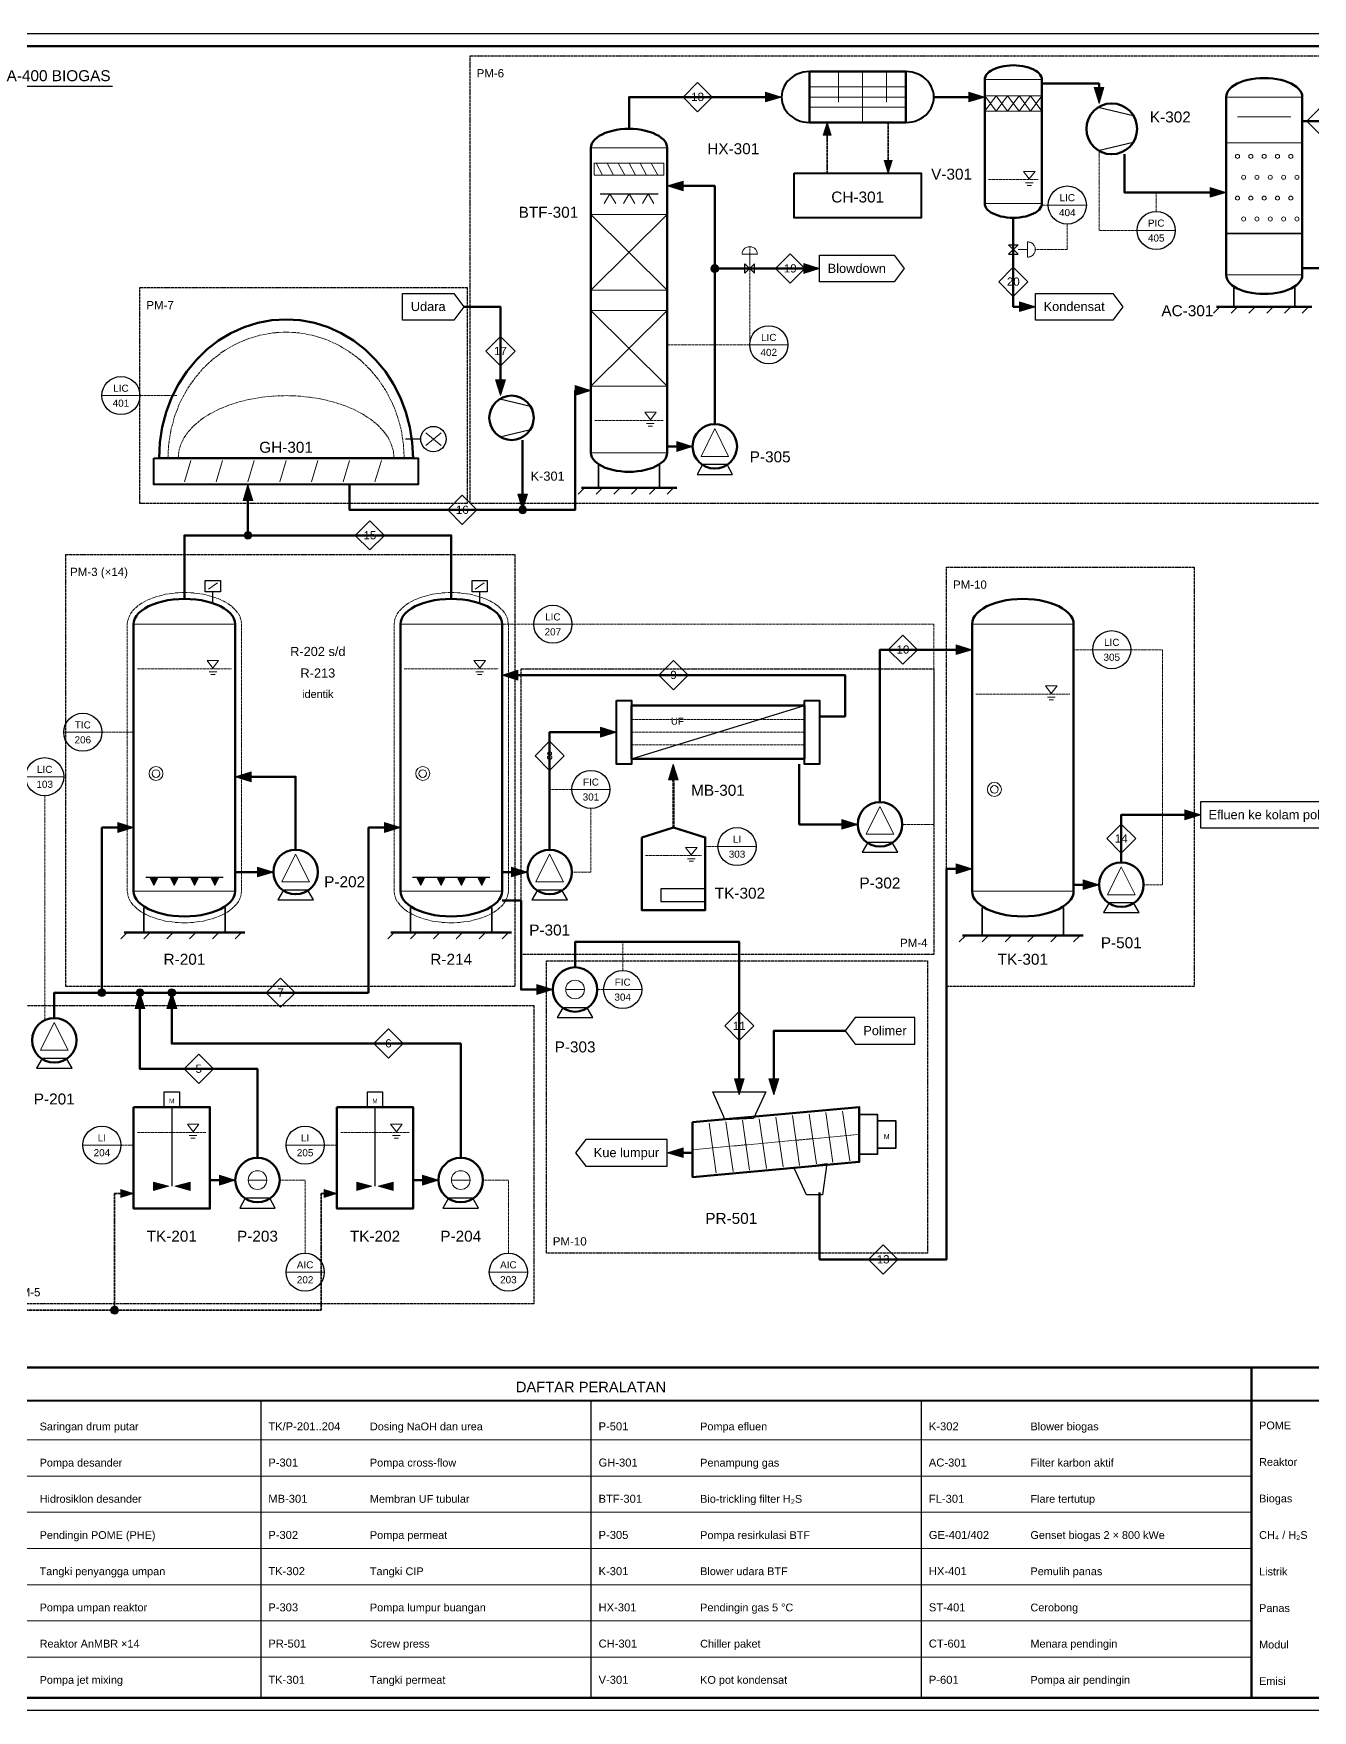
# Model space of a CAD drawing. Header units: millimetres. Extents: x 3 to 477, y 3 to 267.
# Drawn here: x 108.2 to 309.6, y 3 to 267 of the extents above; entities that cross this region are included whole.
import ezdxf
from ezdxf.enums import TextEntityAlignment as Align

# ---------------------------------------------------------------- set-up
doc = ezdxf.new("R2010")
doc.units = ezdxf.units.MM
doc.linetypes.add('DASHED', pattern=[1.524, 1.27, -0.254])
for name, color, linetype in [('PFD-BINGKAI', 7, 'Continuous'), ('PFD-INSTRUMEN', 7, 'Continuous'), ('PFD-PERALATAN', 7, 'Continuous'), ('PFD-PROSES', 7, 'Continuous'), ('PFD-SINYAL', 7, 'Continuous'), ('PFD-TABEL', 7, 'Continuous'), ('PFD-TEKS', 7, 'Continuous'), ('PFD-UTILITAS', 8, 'Continuous')]:
    doc.layers.add(name, color=color, linetype=linetype)
doc.styles.add('PFD', font='arial.ttf')

msp = doc.modelspace()

# ---------------------------------------------------------------- hatches: boundary and pattern name
at = {"layer": 'PFD-PERALATAN'}
for points in [[(126.55, 134.2), (127.85, 134.2), (127.2, 132.9)], [(129.75, 134.2), (131.05, 134.2), (130.4, 132.9)], [(132.95, 134.2), (134.25, 134.2), (133.6, 132.9)], [(136.15, 134.2), (137.45, 134.2), (136.8, 132.9)], [(168.55, 134.2), (169.85, 134.2), (169.2, 132.9)], [(171.75, 134.2), (173.05, 134.2), (172.4, 132.9)], [(174.95, 134.2), (176.25, 134.2), (175.6, 132.9)], [(178.15, 134.2), (179.45, 134.2), (178.8, 132.9)], [(127.12, 86.16), (129.52, 85.52), (127.12, 84.88)], [(132.88, 86.16), (130.48, 85.52), (132.88, 84.88)], [(159.12, 86.16), (161.52, 85.52), (159.12, 84.88)], [(164.88, 86.16), (162.48, 85.52), (164.88, 84.88)]]:
    msp.add_hatch(color=7, dxfattribs=at).paths.add_polyline_path(points)
at = {"layer": 'PFD-PROSES'}
for points in [[(226, 257), (223.5, 256.23), (223.5, 257.77)], [(258, 257), (255.5, 256.23), (255.5, 257.77)], [(276, 256), (275.23, 258.5), (276.77, 258.5)], [(208, 243), (210.5, 243.78), (210.5, 242.22)], [(296, 242), (293.5, 241.22), (293.5, 242.78)], [(232, 230), (229.5, 229.22), (229.5, 230.78)], [(266, 224), (263.5, 223.22), (263.5, 224.78)], [(181.75, 210), (180.97, 212.5), (182.53, 212.5)], [(196, 210.8), (193.5, 210.03), (193.5, 211.57)], [(212, 202), (209.5, 201.22), (209.5, 202.78)], [(142, 196), (142.78, 193.5), (141.22, 193.5)], [(185.25, 192), (184.47, 194.5), (186.03, 194.5)], [(256, 170), (253.5, 169.22), (253.5, 170.78)], [(182, 166), (184.5, 166.78), (184.5, 165.22)], [(200, 157), (197.5, 156.22), (197.5, 157.78)], [(140, 150), (142.5, 150.78), (142.5, 149.22)], [(208.96, 152), (209.74, 149.5), (208.2, 149.5)], [(124, 142), (121.5, 141.22), (121.5, 142.78)], [(166, 142), (163.5, 141.22), (163.5, 142.78)], [(238, 142.5), (235.5, 141.72), (235.5, 143.28)], [(292, 144), (289.5, 143.22), (289.5, 144.78)], [(146, 135), (143.5, 134.22), (143.5, 135.78)], [(186, 135), (183.5, 134.22), (183.5, 135.78)], [(256, 135.5), (253.5, 134.72), (253.5, 136.28)], [(276, 133), (273.5, 132.22), (273.5, 133.78)], [(190, 116.5), (187.5, 115.72), (187.5, 117.28)], [(125, 116), (125.78, 113.5), (124.22, 113.5)], [(130, 116), (130.78, 113.5), (129.22, 113.5)], [(219.36, 99.92), (218.59, 102.42), (220.14, 102.42)], [(224.8, 99.92), (224.03, 102.42), (225.58, 102.42)], [(208, 90.8), (210.5, 91.58), (210.5, 90.03)], [(140, 86.5), (137.5, 85.72), (137.5, 87.28)], [(172, 86.5), (169.5, 85.72), (169.5, 87.28)]]:
    msp.add_hatch(color=7, dxfattribs=at).paths.add_polyline_path(points)
h = msp.add_hatch(color=7, dxfattribs=at)
edge = h.paths.add_edge_path()
edge.add_arc((215.5, 230), 0.62, 0, 360)
h = msp.add_hatch(color=7, dxfattribs=at)
edge = h.paths.add_edge_path()
edge.add_arc((185.25, 192), 0.62, 0, 360)
h = msp.add_hatch(color=7, dxfattribs=at)
edge = h.paths.add_edge_path()
edge.add_arc((142, 188), 0.62, 0, 360)
h = msp.add_hatch(color=7, dxfattribs=at)
edge = h.paths.add_edge_path()
edge.add_arc((119, 116), 0.62, 0, 360)
h = msp.add_hatch(color=7, dxfattribs=at)
edge = h.paths.add_edge_path()
edge.add_arc((125, 116), 0.62, 0, 360)
h = msp.add_hatch(color=7, dxfattribs=at)
edge = h.paths.add_edge_path()
edge.add_arc((130, 116), 0.62, 0, 360)
h = msp.add_hatch(color=7, dxfattribs=at)
edge = h.paths.add_edge_path()
edge.add_arc((121, 66), 0.62, 0, 360)
at = {"layer": 'PFD-UTILITAS'}
for points in [[(233.2, 253), (233.82, 251), (232.57, 251)], [(242.8, 245), (242.18, 247), (243.43, 247)], [(124, 84.4), (122, 83.78), (122, 85.03)], [(156, 84.4), (154, 83.78), (154, 85.03)]]:
    msp.add_hatch(color=7, dxfattribs=at).paths.add_polyline_path(points)

# ---------------------------------------------------------------- linework, layer by layer
at = {"layer": 'PFD-BINGKAI', "linetype": 'Continuous', "lineweight": 30, "ltscale": 0.35}
msp.add_lwpolyline([(3, 267), (477, 267), (477, 3), (3, 3)], close=True, dxfattribs=at)
at = {"layer": 'PFD-BINGKAI', "linetype": 'Continuous', "lineweight": 70, "ltscale": 0.35}
msp.add_lwpolyline([(5, 265), (475, 265), (475, 5), (5, 5)], close=True, dxfattribs=at)
at = {"layer": 'PFD-BINGKAI', "linetype": 'DASHED', "lineweight": 30, "ltscale": 0.35}
for points in [[(177, 263.5), (311, 263.5), (311, 193), (177, 193)], [(125, 227), (176.5, 227), (176.5, 193), (125, 193)], [(113.3, 185), (184, 185), (184, 117), (113.3, 117)], [(252, 183), (291, 183), (291, 117), (252, 117)], [(185, 167), (250, 167), (250, 122), (185, 122)], [(189, 121), (249, 121), (249, 75), (189, 75)], [(104, 114), (187, 114), (187, 67), (104, 67)]]:
    msp.add_lwpolyline(points, close=True, dxfattribs=at)
at = {"layer": 'PFD-BINGKAI', "linetype": 'Continuous', "lineweight": 30, "ltscale": 0.35}
msp.add_lwpolyline([(104, 258.7), (120.67, 258.7)], dxfattribs=at)
at = {"layer": 'PFD-BINGKAI', "linetype": 'Continuous', "lineweight": 70, "ltscale": 0.35}
msp.add_lwpolyline([(5, 57), (475, 57)], dxfattribs=at)
at = {"layer": 'PFD-INSTRUMEN', "linetype": 'Continuous', "lineweight": 20, "ltscale": 0.35}
for points in [[(268, 240), (274, 240)], [(282, 236), (288, 236)], [(221, 218), (227, 218)], [(119, 210), (125, 210)], [(187, 174), (193, 174)], [(275, 170), (281, 170)], [(113, 157), (119, 157)], [(107, 150), (113, 150)], [(193, 148), (199, 148)], [(216, 139), (222, 139)], [(198, 116.5), (204, 116.5)], [(116, 92), (122, 92)], [(148, 92), (154, 92)], [(148, 72), (154, 72)], [(180, 72), (186, 72)]]:
    msp.add_lwpolyline(points, dxfattribs=at)
at = {"layer": 'PFD-INSTRUMEN', "lineweight": 30}
for centre in [(271, 240), (285, 236), (224, 218), (122, 210), (190, 174), (278, 170), (116, 157), (110, 150), (196, 148), (219, 139), (201, 116.5), (119, 92), (151, 92), (151, 72), (183, 72)]:
    msp.add_circle(centre, 3, dxfattribs=at)
at = {"layer": 'PFD-PERALATAN', "linetype": 'Continuous', "lineweight": 50, "ltscale": 0.35}
for points in [[(258, 259.75), (258.03, 260), (258.11, 260.25), (258.25, 260.49), (258.45, 260.73), (258.69, 260.95), (258.98, 261.15), (259.32, 261.34), (259.69, 261.51), (260.11, 261.66), (260.55, 261.78), (261.01, 261.87), (261.5, 261.94), (262, 261.99), (262.5, 262), (263, 261.99), (263.5, 261.94), (263.99, 261.87), (264.45, 261.78), (264.89, 261.66), (265.31, 261.51), (265.68, 261.34), (266.02, 261.15), (266.31, 260.95), (266.55, 260.73), (266.75, 260.49), (266.89, 260.25), (266.97, 260), (267, 259.75), (267, 240.25), (266.97, 240), (266.89, 239.75), (266.75, 239.51), (266.55, 239.27), (266.31, 239.05), (266.02, 238.85), (265.68, 238.66), (265.31, 238.49), (264.89, 238.34), (264.45, 238.22), (263.99, 238.13), (263.5, 238.06), (263, 238.01), (262.5, 238), (262, 238.01), (261.5, 238.06), (261.01, 238.13), (260.55, 238.22), (260.11, 238.34), (259.69, 238.49), (259.32, 238.66), (258.98, 238.85), (258.69, 239.05), (258.45, 239.27), (258.25, 239.51), (258.11, 239.75), (258.03, 240), (258, 240.25)], [(230.4, 261), (245.6, 261), (245.6, 253), (230.4, 253)], [(296, 257), (296.04, 257.34), (296.15, 257.67), (296.34, 257.99), (296.59, 258.3), (296.92, 258.6), (297.31, 258.87), (297.76, 259.12), (298.26, 259.35), (298.81, 259.54), (299.4, 259.7), (300.02, 259.83), (300.66, 259.92), (301.33, 259.98), (302, 260), (302.67, 259.98), (303.34, 259.92), (303.98, 259.83), (304.6, 259.7), (305.19, 259.54), (305.74, 259.35), (306.24, 259.12), (306.69, 258.87), (307.08, 258.6), (307.41, 258.3), (307.66, 257.99), (307.85, 257.67), (307.96, 257.34), (308, 257), (308, 229), (307.96, 228.66), (307.85, 228.33), (307.66, 228.01), (307.41, 227.7), (307.08, 227.4), (306.69, 227.13), (306.24, 226.88), (305.74, 226.65), (305.19, 226.46), (304.6, 226.3), (303.98, 226.17), (303.34, 226.08), (302.67, 226.02), (302, 226), (301.33, 226.02), (300.66, 226.08), (300.02, 226.17), (299.4, 226.3), (298.81, 226.46), (298.26, 226.65), (297.76, 226.88), (297.31, 227.13), (296.92, 227.4), (296.59, 227.7), (296.34, 228.01), (296.15, 228.33), (296.04, 228.66), (296, 229)], [(196, 249), (196.04, 249.34), (196.15, 249.67), (196.34, 249.99), (196.59, 250.3), (196.92, 250.6), (197.31, 250.87), (197.76, 251.12), (198.26, 251.35), (198.81, 251.54), (199.4, 251.7), (200.02, 251.83), (200.66, 251.92), (201.33, 251.98), (202, 252), (202.67, 251.98), (203.34, 251.92), (203.98, 251.83), (204.6, 251.7), (205.19, 251.54), (205.74, 251.35), (206.24, 251.12), (206.69, 250.87), (207.08, 250.6), (207.41, 250.3), (207.66, 249.99), (207.85, 249.67), (207.96, 249.34), (208, 249), (208, 201), (207.96, 200.66), (207.85, 200.33), (207.66, 200.01), (207.41, 199.7), (207.08, 199.4), (206.69, 199.13), (206.24, 198.88), (205.74, 198.65), (205.19, 198.46), (204.6, 198.3), (203.98, 198.17), (203.34, 198.08), (202.67, 198.02), (202, 198), (201.33, 198.02), (200.66, 198.08), (200.02, 198.17), (199.4, 198.3), (198.81, 198.46), (198.26, 198.65), (197.76, 198.88), (197.31, 199.13), (196.92, 199.4), (196.59, 199.7), (196.34, 200.01), (196.15, 200.33), (196.04, 200.66), (196, 201)], [(128, 200.16), (128.13, 202.61), (128.5, 205.02), (129.12, 207.37), (129.98, 209.64), (131.07, 211.78), (132.36, 213.78), (133.86, 215.6), (135.53, 217.24), (137.36, 218.65), (139.32, 219.84), (141.39, 220.77), (143.55, 221.45), (145.76, 221.86), (148, 222), (150.24, 221.86), (152.45, 221.45), (154.61, 220.77), (156.68, 219.84), (158.64, 218.65), (160.47, 217.24), (162.14, 215.6), (163.64, 213.78), (164.93, 211.78), (166.02, 209.64), (166.88, 207.37), (167.5, 205.02), (167.87, 202.61), (168, 200.16)], [(124, 174), (124.05, 174.45), (124.2, 174.89), (124.45, 175.32), (124.79, 175.74), (125.23, 176.13), (125.75, 176.49), (126.34, 176.83), (127.01, 177.13), (127.74, 177.39), (128.53, 177.6), (129.36, 177.78), (130.22, 177.9), (131.1, 177.97), (132, 178), (132.9, 177.97), (133.78, 177.9), (134.64, 177.78), (135.47, 177.6), (136.26, 177.39), (136.99, 177.13), (137.66, 176.83), (138.25, 176.49), (138.77, 176.13), (139.21, 175.74), (139.55, 175.32), (139.8, 174.89), (139.95, 174.45), (140, 174), (140, 132), (139.95, 131.55), (139.8, 131.11), (139.55, 130.68), (139.21, 130.26), (138.77, 129.87), (138.25, 129.51), (137.66, 129.17), (136.99, 128.87), (136.26, 128.61), (135.47, 128.4), (134.64, 128.22), (133.78, 128.1), (132.9, 128.03), (132, 128), (131.1, 128.03), (130.22, 128.1), (129.36, 128.22), (128.53, 128.4), (127.74, 128.61), (127.01, 128.87), (126.34, 129.17), (125.75, 129.51), (125.23, 129.87), (124.79, 130.26), (124.45, 130.68), (124.2, 131.11), (124.05, 131.55), (124, 132)], [(166, 174), (166.05, 174.45), (166.2, 174.89), (166.45, 175.32), (166.79, 175.74), (167.23, 176.13), (167.75, 176.49), (168.34, 176.83), (169.01, 177.13), (169.74, 177.39), (170.53, 177.6), (171.36, 177.78), (172.22, 177.9), (173.1, 177.97), (174, 178), (174.9, 177.97), (175.78, 177.9), (176.64, 177.78), (177.47, 177.6), (178.26, 177.39), (178.99, 177.13), (179.66, 176.83), (180.25, 176.49), (180.77, 176.13), (181.21, 175.74), (181.55, 175.32), (181.8, 174.89), (181.95, 174.45), (182, 174), (182, 132), (181.95, 131.55), (181.8, 131.11), (181.55, 130.68), (181.21, 130.26), (180.77, 129.87), (180.25, 129.51), (179.66, 129.17), (178.99, 128.87), (178.26, 128.61), (177.47, 128.4), (176.64, 128.22), (175.78, 128.1), (174.9, 128.03), (174, 128), (173.1, 128.03), (172.22, 128.1), (171.36, 128.22), (170.53, 128.4), (169.74, 128.61), (169.01, 128.87), (168.34, 129.17), (167.75, 129.51), (167.23, 129.87), (166.79, 130.26), (166.45, 130.68), (166.2, 131.11), (166.05, 131.55), (166, 132)], [(256, 174), (256.05, 174.45), (256.2, 174.89), (256.45, 175.32), (256.79, 175.74), (257.23, 176.13), (257.75, 176.49), (258.34, 176.83), (259.01, 177.13), (259.74, 177.39), (260.53, 177.6), (261.36, 177.78), (262.22, 177.9), (263.1, 177.97), (264, 178), (264.9, 177.97), (265.78, 177.9), (266.64, 177.78), (267.47, 177.6), (268.26, 177.39), (268.99, 177.13), (269.66, 176.83), (270.25, 176.49), (270.77, 176.13), (271.21, 175.74), (271.55, 175.32), (271.8, 174.89), (271.95, 174.45), (272, 174), (272, 132), (271.95, 131.55), (271.8, 131.11), (271.55, 130.68), (271.21, 130.26), (270.77, 129.87), (270.25, 129.51), (269.66, 129.17), (268.99, 128.87), (268.26, 128.61), (267.47, 128.4), (266.64, 128.22), (265.78, 128.1), (264.9, 128.03), (264, 128), (263.1, 128.03), (262.22, 128.1), (261.36, 128.22), (260.53, 128.4), (259.74, 128.61), (259.01, 128.87), (258.34, 129.17), (257.75, 129.51), (257.23, 129.87), (256.79, 130.26), (256.45, 130.68), (256.2, 131.11), (256.05, 131.55), (256, 132)], [(202.4, 161.2), (229.6, 161.2), (229.6, 152.8), (202.4, 152.8)], [(204, 140.44), (209, 142), (214, 140.44), (214, 129), (204, 129)], [(124, 98), (136, 98), (136, 82), (124, 82)], [(156, 98), (168, 98), (168, 82), (156, 82)], [(212, 95.6), (238.24, 98), (238.24, 89.36), (212, 86.96)]]:
    msp.add_lwpolyline(points, close=True, dxfattribs=at)
at = {"layer": 'PFD-PERALATAN', "linetype": 'Continuous', "lineweight": 40, "ltscale": 0.35}
for points in [[(230.4, 261), (229.91, 260.97), (229.42, 260.9), (228.95, 260.78), (228.49, 260.6), (228.06, 260.39), (227.66, 260.13), (227.29, 259.83), (226.96, 259.49), (226.67, 259.13), (226.44, 258.74), (226.25, 258.32), (226.11, 257.89), (226.03, 257.45), (226, 257), (226.03, 256.55), (226.11, 256.11), (226.25, 255.68), (226.44, 255.26), (226.67, 254.87), (226.96, 254.51), (227.29, 254.17), (227.66, 253.87), (228.06, 253.61), (228.49, 253.4), (228.95, 253.22), (229.42, 253.1), (229.91, 253.03), (230.4, 253), (230.4, 253), (230.4, 261)], [(245.6, 253), (246.09, 253.03), (246.58, 253.1), (247.05, 253.22), (247.51, 253.4), (247.94, 253.61), (248.34, 253.87), (248.71, 254.17), (249.04, 254.51), (249.33, 254.87), (249.56, 255.26), (249.75, 255.68), (249.89, 256.11), (249.97, 256.55), (250, 257), (249.97, 257.45), (249.89, 257.89), (249.75, 258.32), (249.56, 258.74), (249.33, 259.13), (249.04, 259.49), (248.71, 259.83), (248.34, 260.13), (247.94, 260.39), (247.51, 260.6), (247.05, 260.78), (246.58, 260.9), (246.09, 260.97), (245.6, 261), (245.6, 261), (245.6, 253)], [(228, 245), (248, 245), (248, 238), (228, 238)], [(127.2, 200.16), (168.8, 200.16), (168.8, 196), (127.2, 196)], [(200, 162), (202.4, 162), (202.4, 152), (200, 152)], [(229.6, 162), (232, 162), (232, 152), (229.6, 152)]]:
    msp.add_lwpolyline(points, close=True, dxfattribs=at)
for points in [[(230.4, 261), (230.4, 253)], [(245.6, 261), (245.6, 253)]]:
    msp.add_lwpolyline(points, dxfattribs=at)
at = {"layer": 'PFD-PERALATAN', "linetype": 'Continuous', "lineweight": 13, "ltscale": 0.35}
for points in [[(234.96, 261), (234.96, 256.2)], [(238.76, 261), (238.76, 253)], [(242.56, 261), (242.56, 256.2)], [(258, 259.75), (267, 259.75)], [(258, 257.2), (259.8, 254.8)], [(259.8, 257.2), (258, 254.8)], [(259.8, 257.2), (261.6, 254.8)], [(261.6, 257.2), (259.8, 254.8)], [(261.6, 257.2), (263.4, 254.8)], [(263.4, 257.2), (261.6, 254.8)], [(263.4, 257.2), (265.2, 254.8)], [(265.2, 257.2), (263.4, 254.8)], [(265.2, 257.2), (267, 254.8)], [(267, 257.2), (265.2, 254.8)], [(296, 257), (308, 257)], [(196, 249), (208, 249)], [(264.42, 243.5), (265.62, 243.5)], [(264.67, 243.1), (265.37, 243.1)], [(199, 241.74), (198.1, 240.24)], [(199, 241.74), (199.9, 240.24)], [(202, 241.74), (201.1, 240.24)], [(202, 241.74), (202.9, 240.24)], [(205, 241.74), (204.1, 240.24)], [(205, 241.74), (205.9, 240.24)], [(258, 240.25), (267, 240.25)], [(296, 229), (308, 229)], [(295, 224), (294, 223)], [(297.8, 224), (296.8, 223)], [(300.6, 224), (299.6, 223)], [(303.4, 224), (302.4, 223)], [(306.2, 224), (305.2, 223)], [(309, 224), (308, 223)], [(204.76, 205.6), (205.96, 205.6)], [(205.01, 205.2), (205.71, 205.2)], [(196, 201), (208, 201)], [(195, 195.5), (194, 194.5)], [(197.8, 195.5), (196.8, 194.5)], [(200.6, 195.5), (199.6, 194.5)], [(203.4, 195.5), (202.4, 194.5)], [(206.2, 195.5), (205.2, 194.5)], [(209, 195.5), (208, 194.5)], [(135.78, 179.51), (137.18, 180.51)], [(177.78, 179.51), (179.18, 180.51)], [(124, 174), (140, 174)], [(166, 174), (182, 174)], [(256, 174), (272, 174)], [(135.88, 166.5), (137.08, 166.5)], [(177.88, 166.5), (179.08, 166.5)], [(136.13, 166.1), (136.83, 166.1)], [(178.13, 166.1), (178.83, 166.1)], [(267.88, 162.5), (269.08, 162.5)], [(268.13, 162.1), (268.83, 162.1)], [(211.2, 137.08), (212.4, 137.08)], [(211.45, 136.68), (212.15, 136.68)], [(124, 132), (140, 132)], [(166, 132), (182, 132)], [(256, 132), (272, 132)], [(123, 125.5), (122, 124.5)], [(126.6, 125.5), (125.6, 124.5)], [(130.2, 125.5), (129.2, 124.5)], [(133.8, 125.5), (132.8, 124.5)], [(137.4, 125.5), (136.4, 124.5)], [(141, 125.5), (140, 124.5)], [(165, 125.5), (164, 124.5)], [(168.6, 125.5), (167.6, 124.5)], [(172.2, 125.5), (171.2, 124.5)], [(175.8, 125.5), (174.8, 124.5)], [(179.4, 125.5), (178.4, 124.5)], [(183, 125.5), (182, 124.5)], [(255, 125), (254, 124)], [(258.6, 125), (257.6, 124)], [(262.2, 125), (261.2, 124)], [(265.8, 125), (264.8, 124)], [(269.4, 125), (268.4, 124)], [(273, 125), (272, 124)], [(132.76, 93.5), (133.96, 93.5)], [(133.01, 93.1), (133.71, 93.1)], [(164.76, 93.5), (165.96, 93.5)], [(165.01, 93.1), (165.71, 93.1)]]:
    msp.add_lwpolyline(points, dxfattribs=at)
at = {"layer": 'PFD-PERALATAN', "linetype": 'Continuous', "lineweight": 15, "ltscale": 0.35}
for points in [[(230.4, 258.6), (245.6, 258.6)], [(230.4, 257), (245.6, 257)], [(230.4, 255.4), (245.6, 255.4)], [(196, 238.5), (208, 226.62)], [(208, 238.5), (196, 226.62)], [(196, 223.38), (208, 211.5)], [(208, 223.38), (196, 211.5)], [(170, 204.16), (172.4, 202.16)], [(170, 202.16), (172.4, 204.16)]]:
    msp.add_lwpolyline(points, dxfattribs=at)
at = {"layer": 'PFD-PERALATAN', "linetype": 'Continuous', "lineweight": 20, "ltscale": 0.35}
for points in [[(258, 257.2), (267, 257.2), (267, 254.8), (258, 254.8)], [(196, 238.5), (208, 238.5), (208, 226.62), (196, 226.62)], [(222.2, 232.25), (222.19, 232.38), (222.17, 232.52), (222.13, 232.65), (222.08, 232.77), (222.02, 232.89), (221.94, 233), (221.85, 233.1), (221.75, 233.19), (221.64, 233.27), (221.52, 233.33), (221.4, 233.38), (221.27, 233.42), (221.13, 233.44), (221, 233.45), (220.87, 233.44), (220.73, 233.42), (220.6, 233.38), (220.48, 233.33), (220.36, 233.27), (220.25, 233.19), (220.15, 233.1), (220.06, 233), (219.98, 232.89), (219.92, 232.77), (219.87, 232.65), (219.83, 232.52), (219.81, 232.38), (219.8, 232.25)], [(264.75, 231.8), (264.88, 231.81), (265.02, 231.83), (265.15, 231.87), (265.27, 231.92), (265.39, 231.98), (265.5, 232.06), (265.6, 232.15), (265.69, 232.25), (265.77, 232.36), (265.83, 232.48), (265.88, 232.6), (265.92, 232.73), (265.94, 232.87), (265.95, 233), (265.94, 233.13), (265.92, 233.27), (265.88, 233.4), (265.83, 233.52), (265.77, 233.64), (265.69, 233.75), (265.6, 233.85), (265.5, 233.94), (265.39, 234.02), (265.27, 234.08), (265.15, 234.13), (265.02, 234.17), (264.88, 234.19), (264.75, 234.2)], [(196, 223.38), (208, 223.38), (208, 211.5), (196, 211.5)], [(213.33, 200.43), (215.5, 204.8), (217.67, 200.43)], [(239.33, 140.93), (241.5, 145.3), (243.67, 140.93)], [(147.33, 133.43), (149.5, 137.8), (151.67, 133.43)], [(187.33, 133.43), (189.5, 137.8), (191.67, 133.43)], [(277.33, 131.43), (279.5, 135.8), (281.67, 131.43)], [(109.33, 106.93), (111.5, 111.3), (113.67, 106.93)]]:
    msp.add_lwpolyline(points, close=True, dxfattribs=at)
at = {"layer": 'PFD-PERALATAN', "linetype": 'Continuous', "lineweight": 30, "ltscale": 0.35}
for points in [[(275.88, 255.39), (281.39, 254.12)], [(275.88, 248.61), (281.39, 249.88)], [(197.44, 241.74), (206.56, 241.74)], [(181.65, 209.47), (186.47, 208.35)], [(181.65, 203.53), (186.47, 204.65)], [(136.48, 177.31), (136.48, 179.11)], [(178.48, 177.31), (178.48, 179.11)], [(202.4, 152.8), (229.6, 161.2)], [(125.92, 134.2), (138.08, 134.2)], [(167.92, 134.2), (180.08, 134.2)], [(130, 98), (130, 85.52)], [(162, 98), (162, 85.52)]]:
    msp.add_lwpolyline(points, dxfattribs=at)
at = {"layer": 'PFD-PERALATAN', "linetype": 'Continuous', "lineweight": 20, "ltscale": 0.35}
for points in [[(297.8, 253.88), (306.2, 253.88)], [(296, 249.8), (308, 249.8)], [(263.25, 233), (264.75, 233)], [(221, 230.75), (221, 232.25)], [(192.03, 116.5), (194.97, 116.5)], [(214.62, 95.44), (215.74, 87.6)], [(217.25, 95.68), (218.37, 87.84)], [(219.87, 95.92), (220.99, 88.08)], [(222.5, 96.16), (223.62, 88.32)], [(225.12, 96.4), (226.24, 88.56)], [(227.74, 96.64), (228.86, 88.8)], [(230.37, 96.88), (231.49, 89.04)], [(232.99, 97.12), (234.11, 89.28)], [(235.62, 97.36), (236.74, 89.52)], [(142.03, 86.5), (144.97, 86.5)], [(174.03, 86.5), (176.97, 86.5)]]:
    msp.add_lwpolyline(points, dxfattribs=at)
at = {"layer": 'PFD-PERALATAN', "linetype": 'Continuous', "lineweight": 15, "ltscale": 0.35}
for points in [[(196.5, 246.6), (207.5, 246.6), (207.5, 244.71), (196.5, 244.71)], [(264.12, 245.3), (265.92, 245.3), (265.02, 244.1)], [(204.46, 207.4), (206.26, 207.4), (205.36, 206.2)], [(135.58, 168.3), (137.38, 168.3), (136.48, 167.1)], [(177.58, 168.3), (179.38, 168.3), (178.48, 167.1)], [(267.58, 164.3), (269.38, 164.3), (268.48, 163.1)], [(210.9, 138.88), (212.7, 138.88), (211.8, 137.68)], [(126.55, 134.2), (127.85, 134.2), (127.2, 132.9)], [(129.75, 134.2), (131.05, 134.2), (130.4, 132.9)], [(132.95, 134.2), (134.25, 134.2), (133.6, 132.9)], [(136.15, 134.2), (137.45, 134.2), (136.8, 132.9)], [(168.55, 134.2), (169.85, 134.2), (169.2, 132.9)], [(171.75, 134.2), (173.05, 134.2), (172.4, 132.9)], [(174.95, 134.2), (176.25, 134.2), (175.6, 132.9)], [(178.15, 134.2), (179.45, 134.2), (178.8, 132.9)], [(132.46, 95.3), (134.26, 95.3), (133.36, 94.1)], [(164.46, 95.3), (166.26, 95.3), (165.36, 94.1)], [(127.12, 86.16), (129.52, 85.52), (127.12, 84.88)], [(132.88, 86.16), (130.48, 85.52), (132.88, 84.88)], [(159.12, 86.16), (161.52, 85.52), (159.12, 84.88)], [(164.88, 86.16), (162.48, 85.52), (164.88, 84.88)]]:
    msp.add_lwpolyline(points, close=True, dxfattribs=at)
at = {"layer": 'PFD-PERALATAN', "linetype": 'Continuous', "lineweight": 9, "ltscale": 0.35}
for points in [[(196.8, 246.6), (197.84, 244.71)], [(198.53, 246.6), (199.57, 244.71)], [(200.27, 246.6), (201.31, 244.71)], [(202, 246.6), (203.04, 244.71)], [(203.73, 246.6), (204.77, 244.71)], [(205.47, 246.6), (206.51, 244.71)], [(133, 199.76), (132, 196.4)], [(138, 199.76), (137, 196.4)], [(143, 199.76), (142, 196.4)], [(148, 199.76), (147, 196.4)], [(153, 199.76), (152, 196.4)], [(158, 199.76), (157, 196.4)], [(163, 199.76), (162, 196.4)]]:
    msp.add_lwpolyline(points, dxfattribs=at)
at = {"layer": 'PFD-PERALATAN', "linetype": 'DASHED', "lineweight": 15, "ltscale": 0.35}
for points in [[(258.6, 244), (266.4, 244)], [(131, 200.16), (131.11, 201.26), (131.43, 202.35), (131.95, 203.41), (132.68, 204.42), (133.61, 205.39), (134.71, 206.29), (135.98, 207.11), (137.4, 207.84), (138.96, 208.48), (140.62, 209.01), (142.39, 209.44), (144.22, 209.74), (146.1, 209.93), (148, 209.99), (149.9, 209.93), (151.78, 209.74), (153.61, 209.44), (155.38, 209.01), (157.04, 208.48), (158.6, 207.84), (160.02, 207.11), (161.29, 206.29), (162.39, 205.39), (163.32, 204.42), (164.05, 203.41), (164.57, 202.35), (164.89, 201.26), (165, 200.16)], [(196.6, 206.1), (207.4, 206.1)], [(124.6, 167), (139.4, 167)], [(166.6, 167), (181.4, 167)], [(256.6, 163), (271.4, 163)], [(204.6, 137.58), (213.4, 137.58)], [(124.6, 94), (135.4, 94)], [(156.6, 94), (167.4, 94)], [(212, 91.28), (238.24, 93.68)]]:
    msp.add_lwpolyline(points, dxfattribs=at)
at = {"layer": 'PFD-PERALATAN', "linetype": 'Continuous', "lineweight": 35, "ltscale": 0.35}
for points in [[(296, 235.52), (308, 235.52)], [(297.2, 227.05), (297.2, 224)], [(306.8, 227.05), (306.8, 224)], [(197.2, 199.05), (197.2, 195.5)], [(206.8, 199.05), (206.8, 195.5)], [(125.6, 129.4), (125.6, 125.5)], [(138.4, 129.4), (138.4, 125.5)], [(167.6, 129.4), (167.6, 125.5)], [(180.4, 129.4), (180.4, 125.5)], [(257.6, 129.4), (257.6, 125)], [(270.4, 129.4), (270.4, 125)]]:
    msp.add_lwpolyline(points, dxfattribs=at)
at = {"layer": 'PFD-PERALATAN', "linetype": 'Continuous', "lineweight": 25, "ltscale": 0.35}
for points in [[(261.75, 233.75), (263.25, 233.75), (261.75, 232.25), (263.25, 232.25)], [(220.25, 230.75), (221.75, 229.25), (221.75, 230.75), (220.25, 229.25)], [(135.28, 180.91), (137.68, 180.91), (137.68, 179.11), (135.28, 179.11)], [(177.28, 180.91), (179.68, 180.91), (179.68, 179.11), (177.28, 179.11)]]:
    msp.add_lwpolyline(points, close=True, dxfattribs=at)
at = {"layer": 'PFD-PERALATAN', "linetype": 'Continuous', "lineweight": 60, "ltscale": 0.35}
for points in [[(294.5, 224), (309.5, 224)], [(194.5, 195.5), (209.5, 195.5)], [(122.5, 125.5), (141.5, 125.5)], [(164.5, 125.5), (183.5, 125.5)], [(254.5, 125), (273.5, 125)]]:
    msp.add_lwpolyline(points, dxfattribs=at)
at = {"layer": 'PFD-PERALATAN', "linetype": 'DASHED', "lineweight": 20, "ltscale": 0.35}
msp.add_lwpolyline([(129.4, 200.16), (129.52, 202.38), (129.87, 204.57), (130.44, 206.71), (131.24, 208.77), (132.25, 210.72), (133.46, 212.53), (134.85, 214.19), (136.4, 215.67), (138.1, 216.96), (139.93, 218.04), (141.86, 218.89), (143.86, 219.5), (145.92, 219.88), (148, 220), (150.08, 219.88), (152.14, 219.5), (154.14, 218.89), (156.07, 218.04), (157.9, 216.96), (159.6, 215.67), (161.15, 214.19), (162.54, 212.53), (163.75, 210.72), (164.76, 208.77), (165.56, 206.71), (166.13, 204.57), (166.48, 202.38), (166.6, 200.16)], dxfattribs=at)
at = {"layer": 'PFD-PERALATAN', "linetype": 'Continuous', "lineweight": 25, "ltscale": 0.35}
for points in [[(169.2, 203.16), (166.8, 203.16)], [(214, 132.34), (207, 132.34), (207, 130.34), (214, 130.34)]]:
    msp.add_lwpolyline(points, dxfattribs=at)
at = {"layer": 'PFD-PERALATAN', "linetype": 'Continuous', "lineweight": 30, "ltscale": 0.35}
for points in [[(212.7, 197.6), (218.3, 197.6), (217.43, 199.13), (213.57, 199.13)], [(238.7, 138.1), (244.3, 138.1), (243.43, 139.63), (239.57, 139.63)], [(146.7, 130.6), (152.3, 130.6), (151.43, 132.13), (147.57, 132.13)], [(186.7, 130.6), (192.3, 130.6), (191.43, 132.13), (187.57, 132.13)], [(276.7, 128.6), (282.3, 128.6), (281.43, 130.13), (277.57, 130.13)], [(190.7, 112.1), (196.3, 112.1), (195.43, 113.63), (191.57, 113.63)], [(108.7, 104.1), (114.3, 104.1), (113.42, 105.63), (109.58, 105.63)], [(128.8, 100.4), (131.2, 100.4), (131.2, 98), (128.8, 98)], [(160.8, 100.4), (163.2, 100.4), (163.2, 98), (160.8, 98)], [(215.2, 100.4), (223.52, 100.4), (221.6, 96.2), (217.12, 95.96)], [(228, 88.4), (233.12, 89.12), (232.48, 84.2), (229.92, 84.2)], [(140.7, 82.1), (146.3, 82.1), (145.43, 83.63), (141.57, 83.63)], [(172.7, 82.1), (178.3, 82.1), (177.43, 83.63), (173.57, 83.63)]]:
    msp.add_lwpolyline(points, close=True, dxfattribs=at)
at = {"layer": 'PFD-PERALATAN', "linetype": 'DASHED', "lineweight": 15, "ltscale": 0.35}
for points in [[(123, 174), (123.06, 174.56), (123.23, 175.11), (123.51, 175.65), (123.89, 176.17), (124.38, 176.66), (124.96, 177.12), (125.64, 177.54), (126.39, 177.91), (127.21, 178.23), (128.1, 178.5), (129.03, 178.72), (130, 178.87), (130.99, 178.97), (132, 179), (133.01, 178.97), (134, 178.87), (134.97, 178.72), (135.9, 178.5), (136.79, 178.23), (137.61, 177.91), (138.36, 177.54), (139.04, 177.12), (139.62, 176.66), (140.11, 176.17), (140.49, 175.65), (140.77, 175.11), (140.94, 174.56), (141, 174), (141, 132), (140.94, 131.44), (140.77, 130.89), (140.49, 130.35), (140.11, 129.83), (139.62, 129.34), (139.04, 128.88), (138.36, 128.46), (137.61, 128.09), (136.79, 127.77), (135.9, 127.5), (134.97, 127.28), (134, 127.13), (133.01, 127.03), (132, 127), (130.99, 127.03), (130, 127.13), (129.03, 127.28), (128.1, 127.5), (127.21, 127.77), (126.39, 128.09), (125.64, 128.46), (124.96, 128.88), (124.38, 129.34), (123.89, 129.83), (123.51, 130.35), (123.23, 130.89), (123.06, 131.44), (123, 132)], [(165, 174), (165.06, 174.56), (165.23, 175.11), (165.51, 175.65), (165.89, 176.17), (166.38, 176.66), (166.96, 177.12), (167.64, 177.54), (168.39, 177.91), (169.21, 178.23), (170.1, 178.5), (171.03, 178.72), (172, 178.87), (172.99, 178.97), (174, 179), (175.01, 178.97), (176, 178.87), (176.97, 178.72), (177.9, 178.5), (178.79, 178.23), (179.61, 177.91), (180.36, 177.54), (181.04, 177.12), (181.62, 176.66), (182.11, 176.17), (182.49, 175.65), (182.77, 175.11), (182.94, 174.56), (183, 174), (183, 132), (182.94, 131.44), (182.77, 130.89), (182.49, 130.35), (182.11, 129.83), (181.62, 129.34), (181.04, 128.88), (180.36, 128.46), (179.61, 128.09), (178.79, 127.77), (177.9, 127.5), (176.97, 127.28), (176, 127.13), (175.01, 127.03), (174, 127), (172.99, 127.03), (172, 127.13), (171.03, 127.28), (170.1, 127.5), (169.21, 127.77), (168.39, 128.09), (167.64, 128.46), (166.96, 128.88), (166.38, 129.34), (165.89, 129.83), (165.51, 130.35), (165.23, 130.89), (165.06, 131.44), (165, 132)]]:
    msp.add_lwpolyline(points, close=True, dxfattribs=at)
at = {"layer": 'PFD-PERALATAN', "linetype": 'DASHED', "lineweight": 13, "ltscale": 0.35}
for points in [[(202.4, 159), (229.6, 159)], [(202.4, 157), (229.6, 157)], [(202.4, 155), (229.6, 155)]]:
    msp.add_lwpolyline(points, dxfattribs=at)
at = {"layer": 'PFD-PERALATAN', "linetype": 'Continuous', "lineweight": 35, "ltscale": 0.35}
for points in [[(238.24, 96.8), (241.12, 96.8), (241.12, 90.56), (238.24, 90.56)], [(241.12, 95.84), (244, 95.84), (244, 91.52), (241.12, 91.52)]]:
    msp.add_lwpolyline(points, close=True, dxfattribs=at)
at = {"layer": 'PFD-PERALATAN', "lineweight": 50}
for centre, radius in [((278, 252), 4), ((183.5, 206.5), 3.5), ((215.5, 202), 3.5), ((241.5, 142.5), 3.5), ((149.5, 135), 3.5), ((189.5, 135), 3.5), ((279.5, 133), 3.5), ((193.5, 116.5), 3.5), ((111.5, 108.5), 3.5), ((143.5, 86.5), 3.5), ((175.5, 86.5), 3.5)]:
    msp.add_circle(centre, radius, dxfattribs=at)
at = {"layer": 'PFD-PERALATAN', "lineweight": 9}
for centre in [(297.8, 247.66), (299.9, 247.66), (302, 247.66), (304.1, 247.66), (306.2, 247.66), (298.76, 244.37), (300.86, 244.37), (302.96, 244.37), (305.06, 244.37), (307.16, 244.37), (297.8, 241.09), (299.9, 241.09), (302, 241.09), (304.1, 241.09), (306.2, 241.09), (298.76, 237.8), (300.86, 237.8), (302.96, 237.8), (305.06, 237.8), (307.16, 237.8)]:
    msp.add_circle(centre, 0.32, dxfattribs=at)
at = {"layer": 'PFD-PERALATAN', "lineweight": 30}
msp.add_circle((171.2, 203.16), 2, dxfattribs=at)
at = {"layer": 'PFD-PERALATAN', "lineweight": 20}
for centre, radius in [((127.52, 150.5), 1.1), ((169.52, 150.5), 1.1), ((259.52, 148), 1.1), ((193.5, 116.5), 1.47), ((143.5, 86.5), 1.47), ((175.5, 86.5), 1.47)]:
    msp.add_circle(centre, radius, dxfattribs=at)
at = {"layer": 'PFD-PERALATAN', "lineweight": 13}
for centre in [(127.52, 150.5), (169.52, 150.5), (259.52, 148)]:
    msp.add_circle(centre, 0.605, dxfattribs=at)
at = {"layer": 'PFD-PROSES', "linetype": 'Continuous', "lineweight": 60, "ltscale": 0.35}
for points in [[(267, 259.12), (276, 259.12), (276, 258.12)], [(202, 252), (202, 257), (223.88, 257)], [(250, 257), (255.88, 257)], [(308, 253.2), (311.88, 253.2)], [(280, 248), (280, 242), (293.88, 242)], [(215.5, 205.5), (215.5, 243), (210.12, 243)], [(262.5, 238), (262.5, 224), (263.88, 224)], [(215.5, 230), (229.88, 230)], [(308, 230.08), (312, 230.08), (312, 221.88)], [(176, 224), (181.75, 224), (181.75, 212.12)], [(158, 196), (158, 192), (193.5, 192), (193.5, 210.8), (193.88, 210.8)], [(185.25, 203), (185.25, 194.12)], [(208, 202), (209.88, 202)], [(142, 188), (142, 193.88)], [(132, 178), (132, 188), (142, 188)], [(174, 178), (174, 188), (142, 188)], [(241.5, 146), (241.5, 170), (253.88, 170)], [(232, 159.5), (236, 159.5), (236, 166), (184.12, 166)], [(189.5, 138.5), (189.5, 157), (197.88, 157)], [(228.8, 152), (228.8, 142.5), (235.88, 142.5)], [(149.5, 138.5), (149.5, 150), (142.12, 150)], [(279.5, 136.5), (279.5, 144), (289.88, 144)], [(119, 116), (119, 142), (121.88, 142)], [(161, 116), (161, 142), (163.88, 142)], [(140, 135), (143.88, 135)], [(182, 135), (183.88, 135)], [(232, 84.56), (232, 74), (252, 74), (252, 135.5), (253.88, 135.5)], [(272, 133), (273.88, 133)], [(182, 130.5), (185, 130.5), (185, 116.5), (187.88, 116.5)], [(193.5, 120), (193.5, 124), (219.36, 124), (219.36, 102.04)], [(111.5, 112), (111.5, 116), (161, 116)], [(143.5, 90), (143.5, 104), (125, 104), (125, 113.88)], [(175.5, 90), (175.5, 108), (130, 108), (130, 113.88)], [(236, 110), (224.8, 110), (224.8, 102.04)], [(212, 90.8), (210.12, 90.8)], [(136, 86.5), (137.88, 86.5)], [(168, 86.5), (169.88, 86.5)]]:
    msp.add_lwpolyline(points, dxfattribs=at)
at = {"layer": 'PFD-PROSES', "linetype": 'Continuous', "lineweight": 5, "ltscale": 0.35}
for points in [[(226, 257), (223.5, 256.23), (223.5, 257.77)], [(258, 257), (255.5, 256.23), (255.5, 257.77)], [(276, 256), (275.23, 258.5), (276.77, 258.5)], [(208, 243), (210.5, 243.78), (210.5, 242.22)], [(296, 242), (293.5, 241.22), (293.5, 242.78)], [(232, 230), (229.5, 229.22), (229.5, 230.78)], [(266, 224), (263.5, 223.22), (263.5, 224.78)], [(181.75, 210), (180.97, 212.5), (182.53, 212.5)], [(196, 210.8), (193.5, 210.03), (193.5, 211.57)], [(212, 202), (209.5, 201.22), (209.5, 202.78)], [(142, 196), (142.78, 193.5), (141.22, 193.5)], [(185.25, 192), (184.47, 194.5), (186.03, 194.5)], [(256, 170), (253.5, 169.22), (253.5, 170.78)], [(182, 166), (184.5, 166.78), (184.5, 165.22)], [(200, 157), (197.5, 156.22), (197.5, 157.78)], [(140, 150), (142.5, 150.78), (142.5, 149.22)], [(208.96, 152), (209.74, 149.5), (208.2, 149.5)], [(124, 142), (121.5, 141.22), (121.5, 142.78)], [(166, 142), (163.5, 141.22), (163.5, 142.78)], [(238, 142.5), (235.5, 141.72), (235.5, 143.28)], [(292, 144), (289.5, 143.22), (289.5, 144.78)], [(146, 135), (143.5, 134.22), (143.5, 135.78)], [(186, 135), (183.5, 134.22), (183.5, 135.78)], [(256, 135.5), (253.5, 134.72), (253.5, 136.28)], [(276, 133), (273.5, 132.22), (273.5, 133.78)], [(190, 116.5), (187.5, 115.72), (187.5, 117.28)], [(125, 116), (125.78, 113.5), (124.22, 113.5)], [(130, 116), (130.78, 113.5), (129.22, 113.5)], [(219.36, 99.92), (218.59, 102.42), (220.14, 102.42)], [(224.8, 99.92), (224.03, 102.42), (225.58, 102.42)], [(208, 90.8), (210.5, 91.58), (210.5, 90.03)], [(140, 86.5), (137.5, 85.72), (137.5, 87.28)], [(172, 86.5), (169.5, 85.72), (169.5, 87.28)]]:
    msp.add_lwpolyline(points, close=True, dxfattribs=at)
at = {"layer": 'PFD-PROSES', "linetype": 'DASHED', "lineweight": 60, "ltscale": 0.35}
msp.add_lwpolyline([(209, 142), (208.97, 149.88)], dxfattribs=at)
at = {"layer": 'PFD-PROSES', "lineweight": 5}
for centre in [(215.5, 230), (185.25, 192), (142, 188), (119, 116), (125, 116), (130, 116), (121, 66)]:
    msp.add_circle(centre, 0.62, dxfattribs=at)
at = {"layer": 'PFD-SINYAL', "linetype": 'DASHED', "lineweight": 20, "ltscale": 0.35}
for points in [[(282, 236), (276, 236), (276, 248.4)], [(285, 239), (285, 242)], [(268, 240), (267, 240)], [(271, 237), (271, 233), (265.95, 233)], [(221, 218), (221, 233.45)], [(221, 218), (208, 218)], [(125, 210), (130.8, 210)], [(187, 174), (182, 174)], [(193, 174), (250, 174), (250, 142.5), (245, 142.5)], [(275, 170), (272, 170)], [(281, 170), (286, 170), (286, 133), (283, 133)], [(119, 157), (124, 157)], [(193, 148), (189.5, 148)], [(110, 147), (110, 111.6)], [(196, 145), (196, 135), (193, 135)], [(216, 139), (214, 139)], [(201, 119.5), (201, 124)], [(198, 116.5), (197, 116.5)], [(122, 92), (124, 92)], [(154, 92), (156, 92)], [(151, 75), (151, 86.5), (147, 86.5)], [(183, 75), (183, 86.5), (179, 86.5)]]:
    msp.add_lwpolyline(points, dxfattribs=at)
at = {"layer": 'PFD-TABEL', "linetype": 'Continuous', "lineweight": 70, "ltscale": 0.35}
msp.add_lwpolyline([(300, 57), (300, 5)], dxfattribs=at)
at = {"layer": 'PFD-TABEL', "linetype": 'Continuous', "lineweight": 40, "ltscale": 0.35}
for points in [[(92, 51.8), (300, 51.8)], [(300, 51.8), (362, 51.8)]]:
    msp.add_lwpolyline(points, dxfattribs=at)
at = {"layer": 'PFD-TABEL', "linetype": 'Continuous', "lineweight": 30, "ltscale": 0.35}
for points in [[(144, 51.8), (144, 5)], [(196, 51.8), (196, 5)], [(248, 51.8), (248, 5)]]:
    msp.add_lwpolyline(points, dxfattribs=at)
at = {"layer": 'PFD-TABEL', "linetype": 'Continuous', "lineweight": 9, "ltscale": 0.35}
for points in [[(92, 45.6), (144, 45.6)], [(144, 45.6), (196, 45.6)], [(196, 45.6), (248, 45.6)], [(248, 45.6), (300, 45.6)], [(92, 39.9), (144, 39.9)], [(144, 39.9), (196, 39.9)], [(196, 39.9), (248, 39.9)], [(248, 39.9), (300, 39.9)], [(92, 34.2), (144, 34.2)], [(144, 34.2), (196, 34.2)], [(196, 34.2), (248, 34.2)], [(248, 34.2), (300, 34.2)], [(92, 28.5), (144, 28.5)], [(144, 28.5), (196, 28.5)], [(196, 28.5), (248, 28.5)], [(248, 28.5), (300, 28.5)], [(92, 22.8), (144, 22.8)], [(144, 22.8), (196, 22.8)], [(196, 22.8), (248, 22.8)], [(248, 22.8), (300, 22.8)], [(92, 17.1), (144, 17.1)], [(144, 17.1), (196, 17.1)], [(196, 17.1), (248, 17.1)], [(248, 17.1), (300, 17.1)], [(92, 11.4), (144, 11.4)], [(144, 11.4), (196, 11.4)], [(196, 11.4), (248, 11.4)], [(248, 11.4), (300, 11.4)]]:
    msp.add_lwpolyline(points, dxfattribs=at)
at = {"layer": 'PFD-TEKS', "linetype": 'Continuous', "lineweight": 30, "ltscale": 0.35}
for points in [[(212.8, 259.3), (215.1, 257), (212.8, 254.7), (210.5, 257)], [(311, 255.5), (313.3, 253.2), (311, 250.9), (308.7, 253.2)], [(227.38, 232.3), (229.68, 230), (227.38, 227.7), (225.08, 230)], [(232, 232.1), (243.72, 232.1), (245.32, 230), (243.72, 227.9), (232, 227.9)], [(262.5, 230.22), (264.8, 227.92), (262.5, 225.62), (260.2, 227.92)], [(166.35, 226.1), (174.4, 226.1), (176, 224), (174.4, 221.9), (166.35, 221.9)], [(266, 226.1), (278.16, 226.1), (279.76, 224), (278.16, 221.9), (266, 221.9)], [(181.75, 219.3), (184.05, 217), (181.75, 214.7), (179.45, 217)], [(175.75, 194.3), (178.05, 192), (175.75, 189.7), (173.45, 192)], [(161.2, 190.3), (163.5, 188), (161.2, 185.7), (158.9, 188)], [(245.12, 172.3), (247.43, 170), (245.12, 167.7), (242.82, 170)], [(209, 168.3), (211.3, 166), (209, 163.7), (206.7, 166)], [(189.5, 155.6), (191.8, 153.3), (189.5, 151), (187.2, 153.3)], [(292, 146.1), (317.28, 146.1), (318.88, 144), (317.28, 141.9), (292, 141.9)], [(279.5, 142.55), (281.8, 140.25), (279.5, 137.95), (277.2, 140.25)], [(147.14, 118.3), (149.44, 116), (147.14, 113.7), (144.84, 116)], [(219.36, 113.06), (221.66, 110.76), (219.36, 108.46), (217.06, 110.76)], [(246.98, 112.1), (237.6, 112.1), (236, 110), (237.6, 107.9), (246.98, 107.9)], [(164.12, 110.3), (166.43, 108), (164.12, 105.7), (161.82, 108)], [(134.25, 106.3), (136.55, 104), (134.25, 101.7), (131.95, 104)], [(208, 92.9), (195.17, 92.9), (193.57, 90.8), (195.17, 88.7), (208, 88.7)], [(242, 76.3), (244.3, 74), (242, 71.7), (239.7, 74)]]:
    msp.add_lwpolyline(points, close=True, dxfattribs=at)
at = {"layer": 'PFD-UTILITAS', "linetype": 'Continuous', "lineweight": 5, "ltscale": 0.35}
for points in [[(233.2, 253), (233.82, 251), (232.57, 251)], [(242.8, 245), (242.18, 247), (243.43, 247)], [(124, 84.4), (122, 83.78), (122, 85.03)], [(156, 84.4), (154, 83.78), (154, 85.03)]]:
    msp.add_lwpolyline(points, close=True, dxfattribs=at)
at = {"layer": 'PFD-UTILITAS', "linetype": 'DASHED', "lineweight": 35, "ltscale": 0.35}
for points in [[(233.2, 245), (233.2, 251.3)], [(242.8, 253), (242.8, 246.7)], [(15, 66), (153.5, 66), (153.5, 84.4), (154.3, 84.4)], [(121, 66), (121, 84.4), (122.3, 84.4)]]:
    msp.add_lwpolyline(points, dxfattribs=at)

# ---------------------------------------------------------------- texts
at = {"layer": 'PFD-BINGKAI', "style": 'PFD'}
for s, height, p in [('PM-6', 1.296, (178, 260.1)), ('A-400 BIOGAS', 1.728, (104, 259.5)), ('PM-7', 1.296, (126, 223.6)), ('PM-3 (×14)', 1.296, (114, 181.6)), ('PM-10', 1.296, (253, 179.6)), ('PM-10', 1.296, (190, 76.2)), ('PM-5', 1.296, (105, 68.2))]:
    msp.add_text(s, height=height, dxfattribs=at).set_placement(p)
msp.add_text('PM-4', height=1.296, dxfattribs=at).set_placement((249, 123.2), align=Align.RIGHT)
at = {"layer": 'PFD-INSTRUMEN', "style": 'PFD'}
for s, p in [('LIC', (271, 240.6)), ('404', (271, 238.25)), ('PIC', (285, 236.6)), ('405', (285, 234.25)), ('LIC', (224, 218.6)), ('402', (224, 216.25)), ('LIC', (122, 210.6)), ('401', (122, 208.25)), ('LIC', (190, 174.6)), ('207', (190, 172.25)), ('LIC', (278, 170.6)), ('305', (278, 168.25)), ('TIC', (116, 157.6)), ('206', (116, 155.25)), ('LIC', (110, 150.6)), ('103', (110, 148.25)), ('FIC', (196, 148.6)), ('301', (196, 146.25)), ('LI', (219, 139.6)), ('303', (219, 137.25)), ('FIC', (201, 117.1)), ('304', (201, 114.75)), ('LI', (119, 92.6)), ('LI', (151, 92.6)), ('204', (119, 90.25)), ('205', (151, 90.25)), ('AIC', (151, 72.6)), ('202', (151, 70.25)), ('AIC', (183, 72.6)), ('203', (183, 70.25))]:
    msp.add_text(s, height=1.116, dxfattribs=at).set_placement(p, align=Align.CENTER)
at = {"layer": 'PFD-TABEL', "style": 'PFD'}
msp.add_text('DAFTAR PERALATAN', height=1.656, dxfattribs=at).set_placement((196, 53.1), align=Align.CENTER)
for s, height, p in [('Saringan drum putar', 1.224, (109.2, 47.1)), ('TK/P-201..204', 1.26, (145.2, 47.1)), ('Dosing NaOH dan urea', 1.224, (161.2, 47.1)), ('P-501', 1.26, (197.2, 47.1)), ('Pompa efluen', 1.224, (213.2, 47.1)), ('K-302', 1.26, (249.2, 47.1)), ('Blower biogas', 1.224, (265.2, 47.1)), ('POME', 1.224, (301.2, 47.26)), ('Pompa desander', 1.224, (109.2, 41.4)), ('P-301', 1.26, (145.2, 41.4)), ('Pompa cross-flow', 1.224, (161.2, 41.4)), ('GH-301', 1.26, (197.2, 41.4)), ('Penampung gas', 1.224, (213.2, 41.4)), ('AC-301', 1.26, (249.2, 41.4)), ('Filter karbon aktif', 1.224, (265.2, 41.4)), ('Reaktor', 1.224, (301.2, 41.51)), ('Hidrosiklon desander', 1.224, (109.2, 35.7)), ('MB-301', 1.26, (145.2, 35.7)), ('Membran UF tubular', 1.224, (161.2, 35.7)), ('BTF-301', 1.26, (197.2, 35.7)), ('Bio-trickling filter H₂S', 1.224, (213.2, 35.7)), ('FL-301', 1.26, (249.2, 35.7)), ('Flare tertutup', 1.224, (265.2, 35.7)), ('Biogas', 1.224, (301.2, 35.76)), ('Pendingin POME (PHE)', 1.224, (109.2, 30)), ('P-302', 1.26, (145.2, 30)), ('Pompa permeat', 1.224, (161.2, 30)), ('P-305', 1.26, (197.2, 30)), ('Pompa resirkulasi BTF', 1.224, (213.2, 30)), ('GE-401/402', 1.26, (249.2, 30)), ('Genset biogas 2 × 800 kWe', 1.224, (265.2, 30)), ('CH₄ / H₂S', 1.224, (301.2, 30.01)), ('Tangki penyangga umpan', 1.224, (109.2, 24.3)), ('TK-302', 1.26, (145.2, 24.3)), ('Tangki CIP', 1.224, (161.2, 24.3)), ('K-301', 1.26, (197.2, 24.3)), ('Blower udara BTF', 1.224, (213.2, 24.3)), ('HX-401', 1.26, (249.2, 24.3)), ('Pemulih panas', 1.224, (265.2, 24.3)), ('Listrik', 1.224, (301.2, 24.26)), ('Pompa umpan reaktor', 1.224, (109.2, 18.6)), ('P-303', 1.26, (145.2, 18.6)), ('Pompa lumpur buangan', 1.224, (161.2, 18.6)), ('HX-301', 1.26, (197.2, 18.6)), ('Pendingin gas 5 °C', 1.224, (213.2, 18.6)), ('ST-401', 1.26, (249.2, 18.6)), ('Cerobong', 1.224, (265.2, 18.6)), ('Panas', 1.224, (301.2, 18.51)), ('Reaktor AnMBR ×14', 1.224, (109.2, 12.9)), ('PR-501', 1.26, (145.2, 12.9)), ('Screw press', 1.224, (161.2, 12.9)), ('CH-301', 1.26, (197.2, 12.9)), ('Chiller paket', 1.224, (213.2, 12.9)), ('CT-601', 1.26, (249.2, 12.9)), ('Menara pendingin', 1.224, (265.2, 12.9)), ('Modul', 1.224, (301.2, 12.76)), ('Pompa jet mixing', 1.224, (109.2, 7.2)), ('TK-301', 1.26, (145.2, 7.2)), ('Tangki permeat', 1.224, (161.2, 7.2)), ('V-301', 1.26, (197.2, 7.2)), ('KO pot kondensat', 1.224, (213.2, 7.2)), ('P-601', 1.26, (249.2, 7.2)), ('Pompa air pendingin', 1.224, (265.2, 7.2)), ('Emisi', 1.224, (301.2, 7.01))]:
    msp.add_text(s, height=height, dxfattribs=at).set_placement(p)
at = {"layer": 'PFD-TEKS', "style": 'PFD'}
for s, height, p in [('18', 1.296, (212.8, 256.38)), ('CH-301', 1.728, (238, 240.4)), ('19', 1.296, (227.38, 229.38)), ('Blowdown', 1.44, (237.86, 229.31)), ('20', 1.296, (262.5, 227.3)), ('Udara', 1.44, (170.38, 223.31)), ('Kondensat', 1.44, (272.08, 223.31)), ('17', 1.296, (181.75, 216.38)), ('GH-301', 1.728, (148, 201)), ('16', 1.296, (175.75, 191.38)), ('15', 1.296, (161.2, 187.38)), ('R-202 s/d', 1.44, (153, 169)), ('10', 1.296, (245.12, 169.38)), ('R-213', 1.44, (153, 165.6)), ('9', 1.3, (209, 165.38)), ('identik', 1.224, (153, 162.4)), ('UF', 1.08, (209.6, 158.2)), ('8', 1.3, (189.5, 152.68)), ('MB-301', 1.728, (216, 147)), ('Efluen ke kolam polishing', 1.44, (304.64, 143.31)), ('14', 1.296, (279.5, 139.63)), ('P-302', 1.728, (241.5, 132.4)), ('P-301', 1.728, (189.5, 125)), ('P-501', 1.728, (279.5, 123)), ('R-201', 1.728, (132, 120.4)), ('R-214', 1.728, (174, 120.4)), ('TK-301', 1.728, (264, 120.4)), ('7', 1.3, (147.14, 115.38)), ('11', 1.296, (219.36, 110.13)), ('6', 1.3, (164.12, 107.38)), ('P-303', 1.728, (193.5, 106.6)), ('Polimer', 1.44, (242.29, 109.31)), ('5', 1.3, (134.25, 103.38)), ('P-201', 1.728, (111.5, 98.4)), ('M', 0.72, (130, 98.6)), ('M', 0.72, (162, 98.6)), ('M', 0.792, (242.56, 92.96)), ('Kue lumpur', 1.44, (201.59, 90.11)), ('TK-201', 1.728, (130, 76.8)), ('P-203', 1.728, (143.5, 76.8)), ('TK-202', 1.728, (162, 76.8)), ('P-204', 1.728, (175.5, 76.8)), ('13', 1.296, (242, 73.38))]:
    msp.add_text(s, height=height, dxfattribs=at).set_placement(p, align=Align.CENTER)
for s, height, p in [('K-302', 1.728, (284, 253)), ('P-305', 1.728, (221, 199.5)), ('K-301', 1.44, (186.5, 196.6)), ('P-202', 1.728, (154, 132.6)), ('TK-302', 1.728, (215.5, 130.8)), ('PR-501', 1.728, (214, 79.6))]:
    msp.add_text(s, height=height, dxfattribs=at).set_placement(p)
for s, p in [('HX-301', (222.5, 248)), ('V-301', (256, 244)), ('BTF-301', (194, 238)), ('AC-301', (294, 222.5))]:
    msp.add_text(s, height=1.728, dxfattribs=at).set_placement(p, align=Align.RIGHT)

doc.saveas('drawing.dxf')
